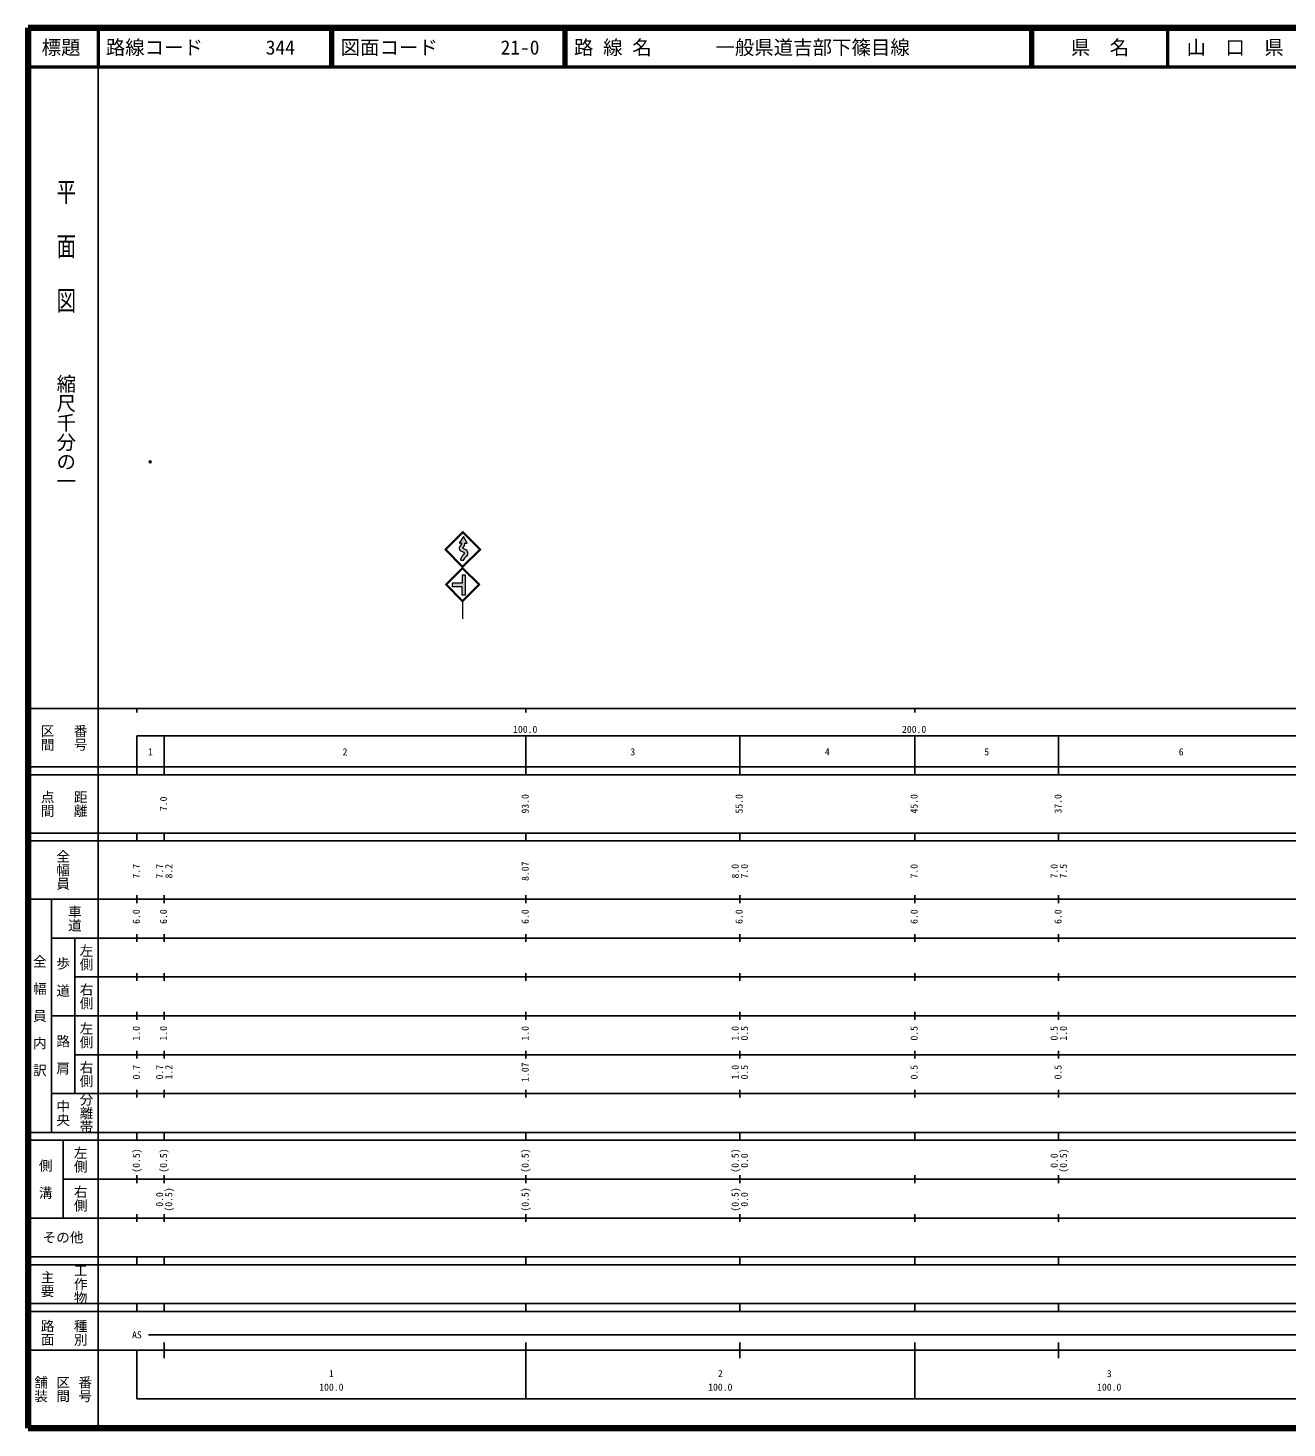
# Model space of a CAD drawing. Units: millimetres on the paper, with parts at other scales. Extents: x 40 to 680, y 20 to 380.
# Drawn here: x 40 to 363.7, y 20 to 380 of the extents above; entities that cross this region are included whole.
import ezdxf
from ezdxf.enums import TextEntityAlignment as Align

# ---------------------------------------------------------------- set-up
doc = ezdxf.new("R2010")
doc.units = ezdxf.units.MM
doc.header["$PDMODE"] = 32
doc.header["$PDSIZE"] = 0.5
doc.layers.add('M-OTRS', color=6, linetype='Continuous')
doc.layers.add('M-TTL-TXT', color=7, linetype='Continuous')
for name, color, linetype, lineweight in [('M-STR-STRC', 7, 'Continuous', 13), ('M-TTL', 2, 'Continuous', 140), ('M-TTL-BAND', 7, 'Continuous', 25), ('M-TTL-LINE', 7, 'Continuous', 50)]:
    doc.layers.add(name, color=color, linetype=linetype, lineweight=lineweight)
doc.styles.add('@ＭＳ ゴシック', font='')
doc.styles.add('ＭＳ ゴシック', font='')
doc.styles.get('@ＭＳ ゴシック').set_extended_font_data('@MS Gothic')
doc.styles.get('ＭＳ ゴシック').set_extended_font_data('MS Gothic')

msp = doc.modelspace()

# ---------------------------------------------------------------- hatches: boundary and pattern name
at = {"layer": 'M-STR-STRC'}
for points in [[(152.261, 247.442), (152.261, 247.568), (152.884, 247.568), (151.964, 249.253), (150.833, 247.568), (151.461, 247.568), (151.461, 247.377), (151.268, 247.105), (151.023, 246.702), (150.856, 246.307), (150.856, 246.071), (151.005, 245.703), (151.303, 245.554), (151.803, 245.334), (152.092, 245.212), (152.177, 244.984), (152.173, 244.808), (152.06, 244.633), (151.798, 244.401), (151.599, 244.109), (151.443, 243.902), (151.297, 243.621), (151.297, 243.147), (152.097, 243.147), (152.097, 243.441), (152.249, 243.642), (152.403, 243.868), (152.673, 244.107), (152.968, 244.565), (152.98, 245.119), (152.722, 245.814), (152.12, 246.069), (151.772, 246.221), (151.772, 246.394), (151.936, 246.665), (152.113, 246.913)], [(151.557, 234.281), (151.557, 236.385), (149.059, 236.385), (149.059, 237.209), (151.592, 237.209), (151.592, 239.331), (152.506, 239.331), (152.506, 234.281)], [(151.557, 234.281), (151.557, 236.385), (149.059, 236.385), (149.059, 237.209), (151.592, 237.209), (151.592, 239.331), (152.506, 239.331), (152.506, 234.281)], [(151.557, 234.281), (151.557, 236.385), (149.059, 236.385), (149.059, 237.209), (151.592, 237.209), (151.592, 239.331), (152.506, 239.331), (152.506, 234.281)], [(151.557, 234.281), (151.557, 236.385), (149.059, 236.385), (149.059, 237.209), (151.592, 237.209), (151.592, 239.331), (152.506, 239.331), (152.506, 234.281)], [(151.557, 234.281), (151.557, 236.385), (149.059, 236.385), (149.059, 237.209), (151.592, 237.209), (151.592, 239.331), (152.506, 239.331), (152.506, 234.281)], [(152.506, 239.331), (151.592, 239.331), (151.592, 237.209), (149.059, 237.209), (149.059, 236.385), (151.557, 236.385), (151.557, 234.281), (152.506, 234.281)]]:
    msp.add_hatch(color=256, dxfattribs=at).paths.add_polyline_path(points)

# ---------------------------------------------------------------- linework, layer by layer
at = {"layer": 'M-OTRS'}
msp.add_point((71.428, 268.467), dxfattribs=at)
at = {"layer": 'M-STR-STRC'}
for p, q in [((151.807, 250.537), (147.137, 245.941)), ((151.804, 250.18), (147.493, 245.938)), ((151.964, 249.253), (150.833, 247.568)), ((156.046, 245.87), (151.804, 250.18)), ((156.402, 245.867), (151.807, 250.537)), ((152.884, 247.568), (151.964, 249.253)), ((147.137, 245.941), (151.732, 241.271)), ((147.493, 245.938), (151.735, 241.628)), ((151.461, 247.568), (150.833, 247.568)), ((151.023, 246.702), (150.856, 246.307)), ((150.856, 246.307), (150.856, 246.071)), ((150.856, 246.071), (151.005, 245.703)), ((151.005, 245.703), (151.303, 245.554)), ((151.268, 247.105), (151.023, 246.702)), ((151.461, 247.377), (151.268, 247.105)), ((151.303, 245.554), (151.803, 245.334)), ((151.461, 247.568), (151.461, 247.377)), ((151.732, 241.271), (156.402, 245.867)), ((151.735, 241.628), (156.046, 245.87)), ((151.936, 246.665), (151.772, 246.394)), ((151.772, 246.394), (151.772, 246.221)), ((151.772, 246.221), (152.12, 246.069)), ((151.803, 245.334), (152.092, 245.212)), ((152.113, 246.913), (151.936, 246.665)), ((152.173, 244.808), (152.06, 244.633)), ((152.092, 245.212), (152.177, 244.984)), ((152.261, 247.442), (152.113, 246.913)), ((152.12, 246.069), (152.722, 245.814)), ((152.177, 244.984), (152.173, 244.808)), ((152.261, 247.568), (152.884, 247.568)), ((152.261, 247.568), (152.261, 247.442)), ((152.722, 245.814), (152.98, 245.119)), ((152.98, 245.119), (152.968, 244.565)), ((151.732, 241.271), (147.32, 236.859)), ((151.443, 243.902), (151.297, 243.621)), ((151.297, 243.147), (151.297, 243.621)), ((151.297, 243.147), (152.097, 243.147)), ((151.599, 244.109), (151.443, 243.902)), ((151.798, 244.401), (151.599, 244.109)), ((156.145, 236.859), (151.732, 241.271)), ((152.06, 244.633), (151.798, 244.401)), ((152.249, 243.642), (152.097, 243.441)), ((152.097, 243.147), (152.097, 243.441)), ((152.403, 243.868), (152.249, 243.642)), ((152.673, 244.107), (152.403, 243.868)), ((152.968, 244.565), (152.673, 244.107)), ((151.732, 240.932), (147.66, 236.859)), ((152.506, 239.331), (151.592, 239.331)), ((151.592, 239.331), (151.592, 237.209)), ((155.805, 236.859), (151.732, 240.932)), ((152.506, 234.281), (152.506, 239.331)), ((147.32, 236.859), (151.732, 232.447)), ((147.66, 236.859), (151.732, 232.786)), ((151.592, 237.209), (149.059, 237.209)), ((149.059, 237.209), (149.059, 236.385)), ((149.059, 236.385), (151.557, 236.385)), ((151.557, 236.385), (151.557, 234.281)), ((151.557, 234.281), (152.506, 234.281)), ((151.732, 232.447), (156.145, 236.859)), ((151.732, 232.786), (155.805, 236.859)), ((151.732, 232.447), (151.732, 228.054))]:
    msp.add_line(p, q, dxfattribs=at)
at = {"layer": 'M-TTL'}
for p, q in [((40, 380), (40, 20)), ((680, 380), (40, 380)), ((40, 20), (680, 20))]:
    msp.add_line(p, q, dxfattribs=at)
at = {"layer": 'M-TTL-BAND'}
for p, q in [((58, 370), (58, 20)), ((40, 205), (579, 205)), ((68, 205), (68, 204)), ((168, 205), (168, 204)), ((268, 205), (268, 204)), ((68, 198), (579, 198)), ((68, 198), (68, 188)), ((75, 188), (75, 198)), ((168, 188), (168, 198)), ((223, 188), (223, 198)), ((268, 188), (268, 198)), ((305, 188), (305, 198)), ((40, 190), (579, 190)), ((40, 188), (579, 188)), ((40, 173), (579, 173)), ((68, 171), (68, 173)), ((75, 171), (75, 173)), ((168, 171), (168, 173)), ((223, 171), (223, 173)), ((268, 171), (268, 173)), ((305, 171), (305, 173)), ((40, 171), (579, 171)), ((40, 156), (579, 156)), ((46, 96), (46, 156)), ((68, 155), (68, 157)), ((75, 155), (75, 157)), ((168, 155), (168, 157)), ((223, 155), (223, 157)), ((268, 155), (268, 157)), ((305, 155), (305, 157)), ((46, 146), (579, 146)), ((52, 146), (52, 106)), ((68, 145), (68, 147)), ((75, 145), (75, 147)), ((168, 145), (168, 147)), ((223, 145), (223, 147)), ((268, 145), (268, 147)), ((305, 145), (305, 147)), ((68, 135), (68, 137)), ((75, 135), (75, 137)), ((168, 135), (168, 137)), ((223, 135), (223, 137)), ((268, 135), (268, 137)), ((305, 135), (305, 137)), ((52, 136), (579, 136)), ((46, 126), (579, 126)), ((68, 125), (68, 127)), ((75, 125), (75, 127)), ((168, 125), (168, 127)), ((223, 125), (223, 127)), ((268, 125), (268, 127)), ((305, 125), (305, 127)), ((52, 116), (579, 116)), ((68, 115), (68, 117)), ((75, 115), (75, 117)), ((168, 115), (168, 117)), ((223, 115), (223, 117)), ((268, 115), (268, 117)), ((305, 115), (305, 117)), ((46, 106), (579, 106)), ((68, 105), (68, 107)), ((75, 105), (75, 107)), ((168, 105), (168, 107)), ((223, 105), (223, 107)), ((268, 105), (268, 107)), ((305, 105), (305, 107)), ((40, 96), (579, 96)), ((40, 94), (579, 94)), ((49, 94), (49, 74)), ((68, 94), (68, 96)), ((75, 94), (75, 96)), ((168, 94), (168, 96)), ((223, 94), (223, 96)), ((268, 94), (268, 96)), ((305, 94), (305, 96)), ((49, 84), (579, 84)), ((68, 83), (68, 85)), ((75, 83), (75, 85)), ((168, 83), (168, 85)), ((223, 83), (223, 85)), ((268, 83), (268, 85)), ((305, 83), (305, 85)), ((40, 74), (579, 74)), ((68, 73), (68, 75)), ((75, 73), (75, 75)), ((168, 73), (168, 75)), ((223, 73), (223, 75)), ((268, 73), (268, 75)), ((305, 73), (305, 75)), ((40, 64), (579, 64)), ((40, 62), (579, 62)), ((68, 62), (68, 64)), ((75, 62), (75, 64)), ((168, 62), (168, 64)), ((223, 62), (223, 64)), ((268, 62), (268, 64)), ((305, 62), (305, 64)), ((40, 52), (579, 52)), ((68, 50), (68, 52)), ((75, 50), (75, 52)), ((168, 50), (168, 52)), ((223, 50), (223, 52)), ((268, 50), (268, 52)), ((305, 50), (305, 52)), ((40, 50), (579, 50)), ((71, 44), (565, 44)), ((40, 40), (579, 40)), ((68, 40), (68, 27.5)), ((75, 38), (75, 42)), ((168, 27.5), (168, 42)), ((223, 38), (223, 42)), ((268, 27.5), (268, 42)), ((305, 38), (305, 42)), ((68, 27.5), (579, 27.5))]:
    msp.add_line(p, q, dxfattribs=at)
at = {"layer": 'M-TTL-LINE'}
for p, q in [((58, 380), (58, 370)), ((117.75, 380), (117.75, 370)), ((118.25, 380), (118.25, 370)), ((177.75, 380), (177.75, 370)), ((178.25, 380), (178.25, 370)), ((297.75, 380), (297.75, 370)), ((298.25, 380), (298.25, 370)), ((333, 380), (333, 370)), ((40, 370), (680, 370))]:
    msp.add_line(p, q, dxfattribs=at)

# ---------------------------------------------------------------- texts
at = {"layer": 'M-TTL-BAND', "style": '@ＭＳ ゴシック', "width": 1.4}
msp.add_text('平  面  図', height=3.666, rotation=270, dxfattribs=at).set_placement((49.777, 306.475), align=Align.MIDDLE_RIGHT)
at = {"layer": 'M-TTL-BAND', "style": '@ＭＳ ゴシック'}
msp.add_text('縮尺千分の一', height=3.666, rotation=270, dxfattribs=at).set_placement((49.777, 261.03), align=Align.MIDDLE_RIGHT)
for s, p in [('区間', (45, 197.5)), ('番号', (53.5, 197.5)), ('点間', (45, 180.5)), ('距離', (53.5, 180.5)), ('全幅員', (49, 163.5)), ('車道', (52, 151)), ('左側', (55, 141)), ('全\u3000幅\u3000員\u3000内\u3000訳', (43, 126)), ('歩\u3000道', (49, 136)), ('右側', (55, 131)), ('左側', (55, 121)), ('路\u3000肩', (49, 116)), ('右側', (55, 111)), ('分離帯', (55, 101)), ('中央', (49, 101)), ('左側', (53.5, 89)), ('側\u3000溝', (44.5, 84)), ('右側', (53.5, 79)), ('工作物', (53.5, 57)), ('主要', (45, 57)), ('路面', (45, 44.5)), ('種別', (53.5, 44.5)), ('舗装', (43.333, 30)), ('区間', (49, 30)), ('番号', (54.667, 30))]:
    msp.add_text(s, height=2.566, rotation=270, dxfattribs=at).set_placement(p, align=Align.MIDDLE_CENTER)
at = {"layer": 'M-TTL-BAND', "style": 'ＭＳ ゴシック'}
for s, p in [('100.0', (167.844, 198.195)), ('200.0', (267.844, 198.195)), ('1', (71.5, 192.405)), ('2', (121.5, 192.405)), ('3', (195.5, 192.405)), ('4', (245.5, 192.405)), ('5', (286.5, 192.405)), ('6', (336.5, 192.405)), ('AS', (68, 42.5)), ('1', (118, 32.523)), ('2', (218, 32.523)), ('3', (318, 32.523)), ('100.0', (118, 29.033)), ('100.0', (218, 29.033)), ('100.0', (318, 29.033))]:
    msp.add_text(s, height=1.833, dxfattribs=at).set_placement(p, align=Align.BOTTOM_CENTER)
for s, p in [('7.0', (76.29, 180.5)), ('93.0', (169.29, 180.5)), ('55.0', (224.29, 180.5)), ('45.0', (269.29, 180.5)), ('37.0', (306.29, 180.5)), ('7.7', (69.29, 163.174)), ('7.7', (75.29, 163.174)), ('8.2', (77.66, 163.174)), ('8.07', (169.29, 163.174)), ('8.0', (223.29, 163.174)), ('7.0', (225.66, 163.174)), ('7.0', (269.29, 163.174)), ('7.0', (305.29, 163.174)), ('7.5', (307.66, 163.174)), ('6.0', (69.29, 151.5)), ('6.0', (76.29, 151.5)), ('6.0', (169.29, 151.5)), ('6.0', (224.29, 151.5)), ('6.0', (269.29, 151.5)), ('6.0', (306.29, 151.5)), ('1.0', (69.29, 121.5)), ('1.0', (76.29, 121.5)), ('1.0', (169.29, 121.5)), ('1.0', (223.29, 121.5)), ('0.5', (225.66, 121.5)), ('0.5', (269.29, 121.5)), ('0.5', (305.29, 121.5)), ('1.0', (307.66, 121.5)), ('0.7', (69.29, 111.5)), ('0.7', (75.29, 111.5)), ('1.2', (77.66, 111.5)), ('1.07', (169.29, 111.5)), ('1.0', (223.29, 111.5)), ('0.5', (225.66, 111.5)), ('0.5', (269.29, 111.5)), ('0.5', (306.29, 111.5)), ('(0.5)', (69.29, 88.764)), ('(0.5)', (76.29, 88.764)), ('(0.5)', (169.29, 88.764)), ('(0.5)', (223.29, 88.764)), ('0.0', (225.66, 88.764)), ('0.0', (305.29, 88.764)), ('(0.5)', (307.66, 88.764)), ('0.0', (75.29, 78.764)), ('(0.5)', (77.66, 78.764)), ('(0.5)', (169.29, 78.764)), ('(0.5)', (223.29, 78.764)), ('0.0', (225.66, 78.764))]:
    msp.add_text(s, height=1.833, rotation=90, dxfattribs=at).set_placement(p, align=Align.BOTTOM_CENTER)
msp.add_text('その他', height=2.566, dxfattribs=at).set_placement((49, 69), align=Align.MIDDLE_CENTER)
at = {"layer": 'M-TTL-TXT', "style": 'ＭＳ ゴシック'}
for s, p in [('標題', (48.5, 375)), ('県\u3000名', (315.625, 375)), ('山\u3000口\u3000県', (350.375, 375))]:
    msp.add_text(s, height=3.666, dxfattribs=at).set_placement(p, align=Align.MIDDLE_CENTER)
for s, p in [('路線コード', (60, 375)), ('344', (101.142, 375)), ('図面コード', (120.38, 375)), ('21-0', (161.521, 375)), ('路 線 名', (180.38, 375)), ('一般県道吉部下篠目線', (216.734, 375))]:
    msp.add_text(s, height=3.666, dxfattribs=at).set_placement(p, align=Align.MIDDLE_LEFT)

doc.saveas('drawing.dxf')
